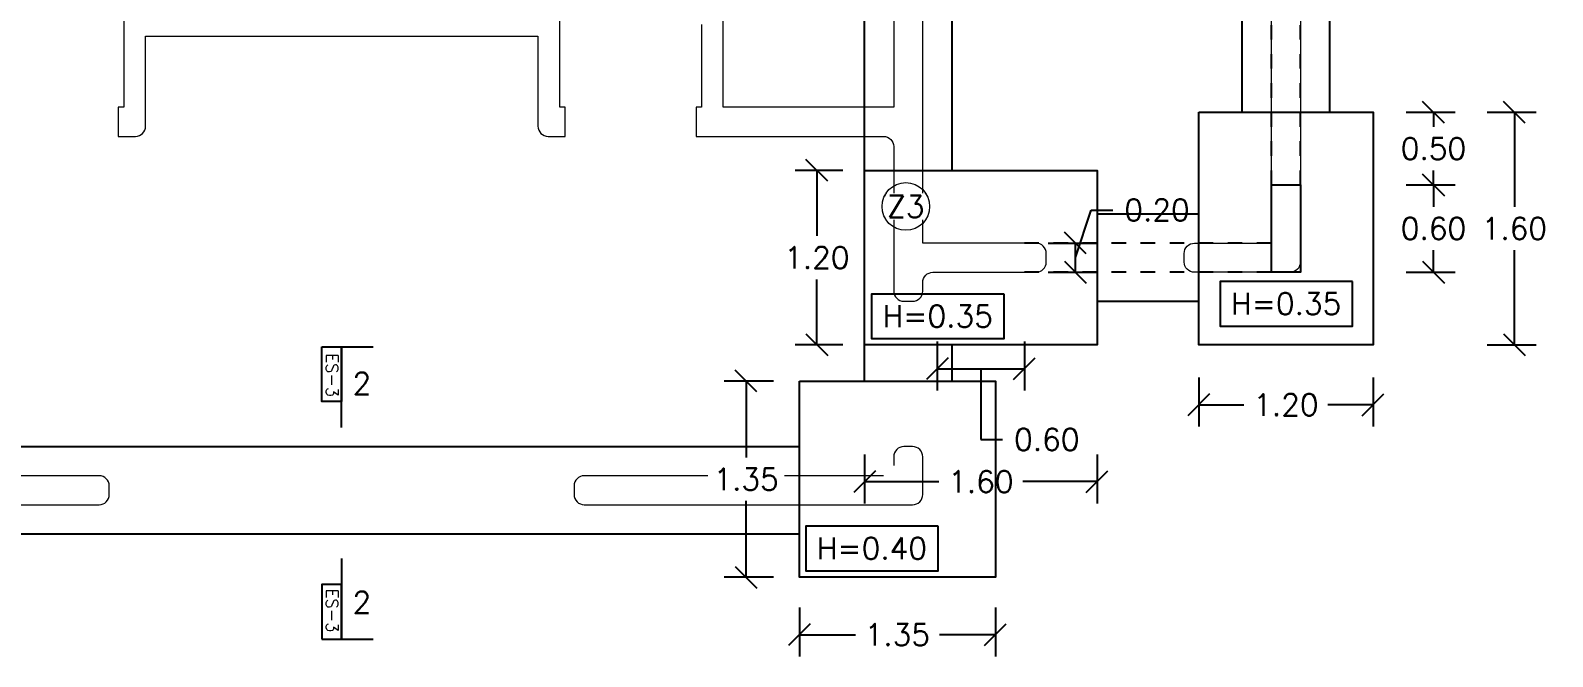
# Model space of a CAD drawing. Header units: metres. Extents: x -25 to 234, y -25 to 53.
# Drawn here: x 94.81 to 105.28, y -23.04 to -18.73 of the extents above; entities that cross this region are included whole.
import ezdxf

# ---------------------------------------------------------------- set-up
doc = ezdxf.new("R2010")
doc.units = ezdxf.units.M
doc.header["$LTSCALE"] = 0.1
doc.header["$MEASUREMENT"] = 0
doc.header["$PDMODE"] = 66
doc.linetypes.add('CONTINUA', pattern=[0])
doc.linetypes.add('HIDDEN', pattern=[0.375, 0.25, -0.125])
doc.layers.add('0-S-GRID-IDEN', color=1, linetype='Continuous', lineweight=9)
doc.layers.add('A-WALL', color=7, linetype='Continuous', lineweight=5)
for name, color, linetype in [('001-DIMTEXTO', 4, 'Continuous'), ('DIMENSIONES', 7, 'Continuous'), ('DIMTEXTO', 4, 'Continuous'), ('HATCH', 8, 'Continuous'), ('TEXTOS', 4, 'Continuous'), ('VIGAS', 1, 'HIDDEN'), ('ZAPATAS', 6, 'Continuous')]:
    doc.layers.add(name, color=color, linetype=linetype)
doc.styles.add('SMPLEX', font='simplex.shx')
doc.dimstyles.new('DIM-75', dxfattribs={"dimscale": 0.75, "dimtxt": 0.2, "dimasz": 0.2, "dimexe": 0.2, "dimexo": 0.2, "dimgap": 0.1, "dimtad": 0, "dimtih": 1, "dimtoh": 1, "dimzin": 0, "dimdsep": 46, "dimtxsty": 'SMPLEX', "dimblk1": 'OBLIQUE', "dimblk2": 'OBLIQUE', "dimsah": 1, "dimcen": 0.2, "dimclrd": 4, "dimclre": 4, "dimclrt": 4, "dimadec": 0, "dimazin": 0, "dimtfac": 1, "dimtmove": 1, "dimatfit": 3, "dimldrblk": 'OPEN30', "dimfxl": 0.25, "dimfxlon": 1, "dimtfill": 1, "dimtolj": 1, "dimtzin": 0, "dimarcsym": 0})

# ---------------------------------------------------------------- blocks, each defined once
blk = doc.blocks.new('A$C2bbc346b')
at = {"layer": 'A-WALL', "color": 7, "true_color": 0xffffff}
blk.add_lwpolyline([(7.8, -13.859), (7.8, -17.254), (6.627, -17.254), (6.627, -16.654)], dxfattribs=at)
for points in [[(6.477, -16.684), (6.477, -17.254), (6.439, -17.254), (6.439, -17.454), (7.73, -17.454, -0.414214), (7.8, -17.524), (7.8, -18.519, 0.414214), (7.87, -18.589), (7.93, -18.589, 0.414214), (8, -18.519), (8, -18.459, -0.414214), (8.07, -18.389), (8.78, -18.389, 0.414214), (8.85, -18.319), (8.85, -18.259, 0.414214), (8.78, -18.189), (8, -18.189), (8, -14.189)], [(2.62, -15.589), (2.53, -15.589, 0.414214), (2.5, -15.619), (2.5, -17.254), (2.462, -17.254), (2.462, -17.454), (2.58, -17.454, 0.414214), (2.65, -17.384), (2.65, -16.764)], [(2.65, -16.764), (5.351, -16.764), (5.351, -17.384, 0.414214), (5.421, -17.454), (5.539, -17.454), (5.539, -17.254), (5.501, -17.254), (5.501, -15.619, 0.414214), (5.471, -15.589), (5.381, -15.589, 0.414214), (5.351, -15.619), (5.351, -16.544, -0.414214), (5.281, -16.614), (4.145, -16.614, -0.414214), (4.075, -16.544)], [(10.2, -18.189), (10.4, -18.189), (10.4, -15.839), (10.6, -15.839), (10.6, -18.319, -0.414214), (10.53, -18.389), (9.87, -18.389, -0.414214), (9.8, -18.319), (9.8, -18.259, -0.414214), (9.87, -18.189), (10.4, -18.189), (10.4, -16.556)], [(7.73, -19.789), (5.67, -19.789, 0.414214), (5.6, -19.859), (5.6, -19.919, 0.414214), (5.67, -19.989), (7.93, -19.989, 0.414214), (8, -19.919), (8, -19.659, 0.414214), (7.93, -19.589), (7.87, -19.589, 0.414214), (7.8, -19.659), (7.8, -19.719)], [(0.07, -19.989), (2.33, -19.989, 0.414213), (2.4, -19.919), (2.4, -19.859, 0.414214), (2.33, -19.789), (1.249, -19.789)]]:
    blk.add_lwpolyline(points, format="xyb", dxfattribs=at)
blk = doc.blocks.new('_Oblique')
at = {"color": 0, "linetype": 'ByBlock', "lineweight": -2}
blk.add_line((-0.5, -0.5), (0.5, 0.5), dxfattribs=at)
blk = doc.blocks.new('*D515')
at = {"layer": 'Defpoints', "color": 0, "linetype": 'CONTINUA', "transparency": 16777216}
for p in [(102.849, -20.895), (104.049, -20.895), (104.049, -21.308)]:
    blk.add_point(p, dxfattribs=at)
at = {"layer": 'DIMENSIONES', "color": 4, "linetype": 'CONTINUA', "lineweight": -2, "transparency": 16777216}
for p, q in [((102.849, -21.12), (102.849, -21.458)), ((104.049, -21.12), (104.049, -21.458)), ((102.849, -21.308), (103.16, -21.308)), ((104.049, -21.308), (103.738, -21.308))]:
    blk.add_line(p, q, dxfattribs=at)
at = {"layer": 'DIMENSIONES', "color": 4, "linetype": 'CONTINUA', "lineweight": -2, "transparency": 16777216, "xscale": 0.15, "yscale": 0.15, "zscale": 0.15, "rotation": 180}
blk.add_blockref('_Oblique', (102.849, -21.308), dxfattribs=at)
at = {"layer": 'DIMENSIONES', "color": 4, "linetype": 'CONTINUA', "lineweight": -2, "transparency": 16777216, "xscale": 0.15, "yscale": 0.15, "zscale": 0.15}
blk.add_blockref('_Oblique', (104.049, -21.308), dxfattribs=at)
at = {"layer": 'DIMENSIONES', "color": 4, "linetype": 'CONTINUA', "transparency": 16777216, "insert": (103.449, -21.308), "char_height": 0.15, "attachment_point": 5, "style": 'SMPLEX', "bg_fill": 3, "box_fill_scale": 1.25, "bg_fill_color": 256, "bg_fill_true_color": 13158600, "bg_fill_transparency": 0}
blk.add_mtext('\\A1;1.20', dxfattribs=at)
blk = doc.blocks.new('_Open30')
at = {"layer": 'DIMTEXTO', "color": 0, "lineweight": -2}
for p, q in [((-1, 0.268), (0, 0)), ((0, 0), (-1, -0.268)), ((0, 0), (-1, 0))]:
    blk.add_line(p, q, dxfattribs=at)
blk = doc.blocks.new('*D516')
at = {"layer": 'Defpoints', "color": 0, "linetype": 'CONTINUA', "transparency": 16777216}
for p in [(104.049, -19.295), (105.022, -19.295), (104.049, -20.895)]:
    blk.add_point(p, dxfattribs=at)
at = {"layer": 'DIMENSIONES', "color": 4, "linetype": 'CONTINUA', "lineweight": -2, "transparency": 16777216}
for p, q in [((104.835, -19.295), (105.172, -19.295)), ((105.022, -19.295), (105.022, -19.945)), ((105.022, -20.895), (105.022, -20.245)), ((104.835, -20.895), (105.172, -20.895))]:
    blk.add_line(p, q, dxfattribs=at)
at = {"layer": 'DIMENSIONES', "color": 4, "linetype": 'CONTINUA', "lineweight": -2, "transparency": 16777216, "xscale": 0.15, "yscale": 0.15, "zscale": 0.15}
for p, rotation in [((105.022, -19.295), 90), ((105.022, -20.895), 270)]:
    blk.add_blockref('_Oblique', p, dxfattribs=dict(at, rotation=rotation))
at = {"layer": 'DIMENSIONES', "color": 4, "linetype": 'CONTINUA', "transparency": 16777216, "insert": (105.022, -20.095), "char_height": 0.15, "attachment_point": 5, "style": 'SMPLEX', "bg_fill": 3, "box_fill_scale": 1.25, "bg_fill_color": 256, "bg_fill_true_color": 13158600, "bg_fill_transparency": 0}
blk.add_mtext('\\A1;1.60', dxfattribs=at)
blk = doc.blocks.new('*D612')
at = {"layer": 'Defpoints', "color": 0, "linetype": 'CONTINUA', "transparency": 16777216}
for p in [(101.049, -20.609), (101.649, -20.609), (101.649, -21.06)]:
    blk.add_point(p, dxfattribs=at)
at = {"layer": 'DIMENSIONES', "color": 4, "linetype": 'CONTINUA', "lineweight": -2, "transparency": 16777216}
for p, q in [((101.049, -20.872), (101.049, -21.21)), ((101.649, -20.872), (101.649, -21.21)), ((101.049, -21.06), (101.649, -21.06)), ((101.349, -21.06), (101.349, -21.547)), ((101.349, -21.547), (101.499, -21.547))]:
    blk.add_line(p, q, dxfattribs=at)
at = {"layer": 'DIMENSIONES', "color": 4, "linetype": 'CONTINUA', "lineweight": -2, "transparency": 16777216, "xscale": 0.15, "yscale": 0.15, "zscale": 0.15, "rotation": 180}
blk.add_blockref('_Oblique', (101.049, -21.06), dxfattribs=at)
at = {"layer": 'DIMENSIONES', "color": 4, "linetype": 'CONTINUA', "lineweight": -2, "transparency": 16777216, "xscale": 0.15, "yscale": 0.15, "zscale": 0.15}
blk.add_blockref('_Oblique', (101.649, -21.06), dxfattribs=at)
at = {"layer": 'DIMENSIONES', "color": 4, "linetype": 'CONTINUA', "transparency": 16777216, "insert": (101.803, -21.547), "char_height": 0.15, "attachment_point": 5, "style": 'SMPLEX', "bg_fill": 3, "box_fill_scale": 1.25, "bg_fill_color": 256, "bg_fill_true_color": 13158600, "bg_fill_transparency": 0}
blk.add_mtext('\\A1;0.60', dxfattribs=at)
blk = doc.blocks.new('*D613')
at = {"layer": 'Defpoints', "color": 0, "linetype": 'CONTINUA', "transparency": 16777216}
for p in [(101.649, -20.195), (102, -20.195), (101.049, -20.395)]:
    blk.add_point(p, dxfattribs=at)
at = {"layer": 'DIMENSIONES', "color": 4, "linetype": 'CONTINUA', "lineweight": -2, "transparency": 16777216}
for p, q in [((102, -20.295), (102.108, -19.968)), ((102.108, -19.968), (102.258, -19.968)), ((101.813, -20.195), (102.15, -20.195)), ((102, -20.395), (102, -20.195)), ((101.813, -20.395), (102.15, -20.395))]:
    blk.add_line(p, q, dxfattribs=at)
at = {"layer": 'DIMENSIONES', "color": 4, "linetype": 'CONTINUA', "lineweight": -2, "transparency": 16777216, "xscale": 0.15, "yscale": 0.15, "zscale": 0.15}
for p, rotation in [((102, -20.195), 90), ((102, -20.395), 270)]:
    blk.add_blockref('_Oblique', p, dxfattribs=dict(at, rotation=rotation))
at = {"layer": 'DIMENSIONES', "color": 4, "linetype": 'CONTINUA', "transparency": 16777216, "insert": (102.562, -19.968), "char_height": 0.15, "attachment_point": 5, "style": 'SMPLEX', "bg_fill": 3, "box_fill_scale": 1.25, "bg_fill_color": 256, "bg_fill_true_color": 13158600, "bg_fill_transparency": 0}
blk.add_mtext('\\A1;0.20', dxfattribs=at)
blk = doc.blocks.new('*D614')
at = {"layer": 'Defpoints', "color": 0, "linetype": 'CONTINUA', "transparency": 16777216}
for p in [(100.549, -20.895), (102.149, -20.895), (102.149, -21.837)]:
    blk.add_point(p, dxfattribs=at)
at = {"layer": 'DIMENSIONES', "color": 4, "linetype": 'CONTINUA', "lineweight": -2, "transparency": 16777216}
for p, q in [((100.549, -21.649), (100.549, -21.987)), ((102.149, -21.649), (102.149, -21.987)), ((100.549, -21.837), (101.06, -21.837)), ((102.149, -21.837), (101.638, -21.837))]:
    blk.add_line(p, q, dxfattribs=at)
at = {"layer": 'DIMENSIONES', "color": 4, "linetype": 'CONTINUA', "lineweight": -2, "transparency": 16777216, "xscale": 0.15, "yscale": 0.15, "zscale": 0.15, "rotation": 180}
blk.add_blockref('_Oblique', (100.549, -21.837), dxfattribs=at)
at = {"layer": 'DIMENSIONES', "color": 4, "linetype": 'CONTINUA', "lineweight": -2, "transparency": 16777216, "xscale": 0.15, "yscale": 0.15, "zscale": 0.15}
blk.add_blockref('_Oblique', (102.149, -21.837), dxfattribs=at)
at = {"layer": 'DIMENSIONES', "color": 4, "linetype": 'CONTINUA', "transparency": 16777216, "insert": (101.349, -21.837), "char_height": 0.15, "attachment_point": 5, "style": 'SMPLEX', "bg_fill": 3, "box_fill_scale": 1.25, "bg_fill_color": 256, "bg_fill_true_color": 13158600, "bg_fill_transparency": 0}
blk.add_mtext('\\A1;1.60', dxfattribs=at)
blk = doc.blocks.new('*D615')
at = {"layer": 'Defpoints', "color": 0, "linetype": 'CONTINUA', "transparency": 16777216}
for p in [(100.22, -19.695), (100.549, -19.695), (100.549, -20.895)]:
    blk.add_point(p, dxfattribs=at)
at = {"layer": 'DIMENSIONES', "color": 4, "linetype": 'CONTINUA', "lineweight": -2, "transparency": 16777216}
for p, q in [((100.399, -19.695), (100.07, -19.695)), ((100.22, -19.695), (100.22, -20.145)), ((100.22, -20.895), (100.22, -20.445)), ((100.399, -20.895), (100.07, -20.895))]:
    blk.add_line(p, q, dxfattribs=at)
at = {"layer": 'DIMENSIONES', "color": 4, "linetype": 'CONTINUA', "lineweight": -2, "transparency": 16777216, "xscale": 0.15, "yscale": 0.15, "zscale": 0.15}
for p, rotation in [((100.22, -19.695), 90), ((100.22, -20.895), 270)]:
    blk.add_blockref('_Oblique', p, dxfattribs=dict(at, rotation=rotation))
at = {"layer": 'DIMENSIONES', "color": 4, "linetype": 'CONTINUA', "transparency": 16777216, "insert": (100.22, -20.295), "char_height": 0.15, "attachment_point": 5, "style": 'SMPLEX', "bg_fill": 3, "box_fill_scale": 1.25, "bg_fill_color": 256, "bg_fill_true_color": 13158600, "bg_fill_transparency": 0}
blk.add_mtext('\\A1;1.20', dxfattribs=at)
blk = doc.blocks.new('*D620')
at = {"layer": 'Defpoints', "color": 0, "linetype": 'CONTINUA', "transparency": 16777216}
for p in [(99.733, -21.145), (100.1, -21.145), (100.1, -22.495)]:
    blk.add_point(p, dxfattribs=at)
at = {"layer": 'DIMENSIONES', "color": 4, "linetype": 'CONTINUA', "lineweight": -2, "transparency": 16777216}
for p, q in [((99.921, -21.145), (99.583, -21.145)), ((99.733, -21.145), (99.733, -21.67)), ((99.733, -22.495), (99.733, -21.97)), ((99.921, -22.495), (99.583, -22.495))]:
    blk.add_line(p, q, dxfattribs=at)
at = {"layer": 'DIMENSIONES', "color": 4, "linetype": 'CONTINUA', "lineweight": -2, "transparency": 16777216, "xscale": 0.15, "yscale": 0.15, "zscale": 0.15}
for p, rotation in [((99.733, -21.145), 90), ((99.733, -22.495), 270)]:
    blk.add_blockref('_Oblique', p, dxfattribs=dict(at, rotation=rotation))
at = {"layer": 'DIMENSIONES', "color": 4, "linetype": 'CONTINUA', "transparency": 16777216, "insert": (99.733, -21.82), "char_height": 0.15, "attachment_point": 5, "style": 'SMPLEX', "bg_fill": 3, "box_fill_scale": 1.25, "bg_fill_color": 256, "bg_fill_true_color": 13158600, "bg_fill_transparency": 0}
blk.add_mtext('\\A1;1.35', dxfattribs=at)
blk = doc.blocks.new('*D621')
at = {"layer": 'Defpoints', "color": 0, "linetype": 'CONTINUA', "transparency": 16777216}
for p in [(100.1, -22.495), (101.449, -22.495), (101.449, -22.89)]:
    blk.add_point(p, dxfattribs=at)
at = {"layer": 'DIMENSIONES', "color": 4, "linetype": 'CONTINUA', "lineweight": -2, "transparency": 16777216}
for p, q in [((100.1, -22.703), (100.1, -23.04)), ((101.449, -22.703), (101.449, -23.04)), ((100.1, -22.89), (100.485, -22.89)), ((101.449, -22.89), (101.064, -22.89))]:
    blk.add_line(p, q, dxfattribs=at)
at = {"layer": 'DIMENSIONES', "color": 4, "linetype": 'CONTINUA', "lineweight": -2, "transparency": 16777216, "xscale": 0.15, "yscale": 0.15, "zscale": 0.15, "rotation": 180}
blk.add_blockref('_Oblique', (100.1, -22.89), dxfattribs=at)
at = {"layer": 'DIMENSIONES', "color": 4, "linetype": 'CONTINUA', "lineweight": -2, "transparency": 16777216, "xscale": 0.15, "yscale": 0.15, "zscale": 0.15}
blk.add_blockref('_Oblique', (101.449, -22.89), dxfattribs=at)
at = {"layer": 'DIMENSIONES', "color": 4, "linetype": 'CONTINUA', "transparency": 16777216, "insert": (100.774, -22.89), "char_height": 0.15, "attachment_point": 5, "style": 'SMPLEX', "bg_fill": 3, "box_fill_scale": 1.25, "bg_fill_color": 256, "bg_fill_true_color": 13158600, "bg_fill_transparency": 0}
blk.add_mtext('\\A1;1.35', dxfattribs=at)
blk = doc.blocks.new('*D674')
at = {"layer": 'Defpoints', "color": 0, "linetype": 'CONTINUA', "transparency": 16777216}
for p in [(103.549, -19.795), (104.465, -19.795), (103.549, -20.395)]:
    blk.add_point(p, dxfattribs=at)
at = {"layer": 'DIMENSIONES', "color": 4, "linetype": 'CONTINUA', "lineweight": -2, "transparency": 16777216}
for p, q in [((104.277, -19.795), (104.615, -19.795)), ((104.465, -19.795), (104.465, -19.945)), ((104.465, -20.395), (104.465, -20.245)), ((104.277, -20.395), (104.615, -20.395))]:
    blk.add_line(p, q, dxfattribs=at)
at = {"layer": 'DIMENSIONES', "color": 4, "linetype": 'CONTINUA', "lineweight": -2, "transparency": 16777216, "xscale": 0.15, "yscale": 0.15, "zscale": 0.15}
for p, rotation in [((104.465, -19.795), 90), ((104.465, -20.395), 270)]:
    blk.add_blockref('_Oblique', p, dxfattribs=dict(at, rotation=rotation))
at = {"layer": 'DIMENSIONES', "color": 4, "linetype": 'CONTINUA', "transparency": 16777216, "insert": (104.465, -20.095), "char_height": 0.15, "attachment_point": 5, "style": 'SMPLEX', "bg_fill": 3, "box_fill_scale": 1.25, "bg_fill_color": 256, "bg_fill_true_color": 13158600, "bg_fill_transparency": 0}
blk.add_mtext('\\A1;0.60', dxfattribs=at)
blk = doc.blocks.new('*D675')
at = {"layer": 'Defpoints', "color": 0, "linetype": 'CONTINUA', "transparency": 16777216}
for p in [(103.549, -19.295), (104.465, -19.295), (103.549, -19.795)]:
    blk.add_point(p, dxfattribs=at)
at = {"layer": 'DIMENSIONES', "color": 4, "linetype": 'CONTINUA', "lineweight": -2, "transparency": 16777216}
for p, q in [((104.277, -19.295), (104.615, -19.295)), ((104.465, -19.295), (104.465, -19.395)), ((104.465, -19.795), (104.465, -19.695)), ((104.277, -19.795), (104.615, -19.795))]:
    blk.add_line(p, q, dxfattribs=at)
at = {"layer": 'DIMENSIONES', "color": 4, "linetype": 'CONTINUA', "lineweight": -2, "transparency": 16777216, "xscale": 0.15, "yscale": 0.15, "zscale": 0.15}
for p, rotation in [((104.465, -19.295), 90), ((104.465, -19.795), 270)]:
    blk.add_blockref('_Oblique', p, dxfattribs=dict(at, rotation=rotation))
at = {"layer": 'DIMENSIONES', "color": 4, "linetype": 'CONTINUA', "transparency": 16777216, "insert": (104.465, -19.545), "char_height": 0.15, "attachment_point": 5, "style": 'SMPLEX', "bg_fill": 3, "box_fill_scale": 1.25, "bg_fill_color": 256, "bg_fill_true_color": 13158600, "bg_fill_transparency": 0}
blk.add_mtext('\\A1;0.50', dxfattribs=at)

msp = doc.modelspace()

# ---------------------------------------------------------------- linework, layer by layer
at = {"layer": '001-DIMTEXTO', "linetype": 'CONTINUA'}
msp.add_lwpolyline([(103.3491, -19.795), (103.5491, -19.795), (103.5491, -20.395), (103.3491, -20.395)], close=True, dxfattribs=at)
at = {"layer": 'DIMTEXTO', "color": 4}
msp.add_lwpolyline([(103.9081, -20.4606), (102.9957, -20.4606), (102.9957, -20.7662), (103.9081, -20.7662)], close=True, dxfattribs=at)
at = {"layer": 'TEXTOS', "color": 6, "linetype": 'Continuous', "ltscale": 0.01}
for p, q in [((96.812, -20.9093), (97.1655, -20.9093)), ((96.812, -22.9198), (97.1655, -22.9198))]:
    msp.add_line(p, q, dxfattribs=at)
at = {"layer": 'VIGAS', "ltscale": 0.2}
for p, q in [((103.3491, -19.795), (103.3491, -16.595)), ((103.5491, -19.795), (103.5491, -16.595)), ((103.3491, -20.195), (101.6491, -20.195)), ((103.3491, -20.395), (101.6491, -20.395))]:
    msp.add_line(p, q, dxfattribs=at)
at = {"layer": 'ZAPATAS', "lineweight": 25}
for p, q in [((101.1491, -16.445), (101.1491, -19.695)), ((103.1491, -19.295), (103.1491, -17.095)), ((103.7491, -17.095), (103.7491, -19.295)), ((102.1491, -20.595), (102.8491, -20.595)), ((93.7984, -21.596), (100.0997, -21.596)), ((93.7984, -22.196), (100.0997, -22.196))]:
    msp.add_line(p, q, dxfattribs=at)
msp.add_lwpolyline([(102.8491, -19.295), (104.0491, -19.295), (104.0491, -20.895), (102.8491, -20.895)], close=True, dxfattribs=at)

# ---------------------------------------------------------------- block references
at = {"layer": 'HATCH', "ltscale": 0.2}
msp.add_blockref('A$C2bbc346b', (92.9491, -2.0069), dxfattribs=at)

# ---------------------------------------------------------------- texts
at = {"layer": 'DIMTEXTO', "color": 4, "lineweight": -3, "insert": (97.088, -22.668), "char_height": 0.15, "attachment_point": 5, "style": 'SMPLEX', "bg_fill": 3, "box_fill_scale": 1.1, "bg_fill_color": 256, "bg_fill_true_color": 13158600, "bg_fill_transparency": 0}
msp.add_mtext('2', dxfattribs=at)
at = {"layer": 'TEXTOS', "color": 4, "ltscale": 0.5, "char_height": 0.0825, "attachment_point": 5, "rotation": 270, "style": 'SMPLEX'}
for insert in [(96.8836, -21.1048), (96.8836, -22.7243)]:
    msp.add_mtext('ES-3', dxfattribs=dict(at, insert=insert))

# ---------------------------------------------------------------- next in the draw order: linework, layer by layer
at = {"layer": 'TEXTOS', "color": 5, "linetype": 'Continuous', "ltscale": 0.01}
msp.add_line((96.9481, -22.3656), (96.9481, -22.9198), dxfattribs=at)
at = {"layer": 'TEXTOS', "color": 8, "linetype": 'Continuous', "ltscale": 0.01}
msp.add_lwpolyline([(96.812, -22.9198), (96.9481, -22.9198), (96.9481, -22.5438), (96.812, -22.5438)], close=True, dxfattribs=at)

# ---------------------------------------------------------------- next in the draw order: texts
at = {"layer": 'DIMTEXTO', "color": 4, "insert": (103.4512, -20.6116), "char_height": 0.15, "attachment_point": 5, "rotation": 0, "style": 'SMPLEX', "bg_fill": 3, "box_fill_scale": 1.1, "bg_fill_color": 256, "bg_fill_true_color": 13158600, "bg_fill_transparency": 0}
msp.add_mtext('\\A1;H=0.35', dxfattribs=at)
at = {"layer": 'DIMTEXTO', "color": 4, "lineweight": -3, "insert": (97.088, -21.1612), "char_height": 0.15, "attachment_point": 5, "style": 'SMPLEX', "bg_fill": 3, "box_fill_scale": 1.1, "bg_fill_color": 256, "bg_fill_true_color": 13158600, "bg_fill_transparency": 0}
msp.add_mtext('2', dxfattribs=at)

# ---------------------------------------------------------------- next in the draw order: dimensions: what is measured, and where the dimension line sits
at = {"layer": 'DIMENSIONES', "linetype": 'CONTINUA'}
dim = msp.add_linear_dim(base=(102.0001, -20.195), p1=(101.0491, -20.395), p2=(101.6491, -20.195), angle=90, dimstyle='DIM-75', dxfattribs=at)
dim.commit()
dim.dimension.update_dxf_attribs({"geometry": '*D613', "text_midpoint": (102.3334, -19.9678), "dimtype": 160})
for base, p1, p2, picture, middle in [((101.6491, -21.0595), (101.0491, -20.609), (101.6491, -20.609), '*D612', (101.5741, -21.547)), ((104.0491, -21.3077), (102.8491, -20.895), (104.0491, -20.895), '*D515', (103.4491, -21.3077))]:
    dim = msp.add_linear_dim(base=base, p1=p1, p2=p2, dimstyle='DIM-75', dxfattribs=at)
    dim.commit()
    dim.dimension.update_dxf_attribs({"geometry": picture, "text_midpoint": middle})

# ---------------------------------------------------------------- next in the draw order: linework, layer by layer
at = {"layer": 'TEXTOS', "color": 5, "linetype": 'Continuous', "ltscale": 0.01}
msp.add_line((96.9481, -21.4635), (96.9481, -20.9093), dxfattribs=at)
at = {"layer": 'TEXTOS', "color": 8, "linetype": 'Continuous', "ltscale": 0.01}
msp.add_lwpolyline([(96.812, -20.9093), (96.9481, -20.9093), (96.9481, -21.2853), (96.812, -21.2853)], close=True, dxfattribs=at)
at = {"layer": 'ZAPATAS', "lineweight": 25}
msp.add_line((102.1491, -19.995), (102.8491, -19.995), dxfattribs=at)
msp.add_lwpolyline([(100.5491, -19.695), (102.1491, -19.695), (102.1491, -20.895), (100.5491, -20.895)], close=True, dxfattribs=at)

# ---------------------------------------------------------------- next in the draw order: dimensions: what is measured, and where the dimension line sits
at = {"layer": 'DIMENSIONES', "linetype": 'CONTINUA'}
dim = msp.add_linear_dim(base=(105.0224, -19.295), p1=(104.0491, -20.895), p2=(104.0491, -19.295), angle=90, dimstyle='DIM-75', dxfattribs=at)
dim.commit()
dim.dimension.update_dxf_attribs({"geometry": '*D516', "text_midpoint": (105.0224, -20.095)})

# ---------------------------------------------------------------- next in the draw order: texts
at = {"layer": 'DIMTEXTO', "color": 4, "insert": (100.8327, -19.9435), "char_height": 0.15, "attachment_point": 5, "rotation": 0, "style": 'SMPLEX', "bg_fill": 3, "box_fill_scale": 1.1, "bg_fill_color": 256, "bg_fill_true_color": 13158600, "bg_fill_transparency": 0}
msp.add_mtext('\\A1;Z3', dxfattribs=at)

# ---------------------------------------------------------------- next in the draw order: dimensions: what is measured, and where the dimension line sits
at = {"layer": 'DIMENSIONES', "linetype": 'CONTINUA'}
dim = msp.add_linear_dim(base=(104.4647, -19.795), p1=(103.5491, -20.395), p2=(103.5491, -19.795), angle=90, dimstyle='DIM-75', dxfattribs=at)
dim.commit()
dim.dimension.update_dxf_attribs({"geometry": '*D674', "text_midpoint": (104.4647, -20.095)})
dim = msp.add_linear_dim(base=(102.1491, -21.8366), p1=(100.5491, -20.895), p2=(102.1491, -20.895), dimstyle='DIM-75', dxfattribs=at)
dim.commit()
dim.dimension.update_dxf_attribs({"geometry": '*D614', "text_midpoint": (101.3491, -21.8366)})

# ---------------------------------------------------------------- next in the draw order: linework, layer by layer
at = {"layer": '0-S-GRID-IDEN'}
msp.add_circle((100.8327, -19.9435), 0.164, dxfattribs=at)
at = {"layer": 'ZAPATAS', "lineweight": 25}
msp.add_line((101.1491, -20.895), (101.1491, -21.145), dxfattribs=at)
msp.add_lwpolyline([(100.0997, -21.145), (101.4491, -21.145), (101.4491, -22.495), (100.0997, -22.495)], close=True, dxfattribs=at)

# ---------------------------------------------------------------- next in the draw order: dimensions: what is measured, and where the dimension line sits
at = {"layer": 'DIMENSIONES', "linetype": 'CONTINUA'}
for base, p1, p2, picture, middle in [((104.4647, -19.295), (103.5491, -19.795), (103.5491, -19.295), '*D675', (104.4647, -19.545)), ((100.22, -19.695), (100.5491, -20.895), (100.5491, -19.695), '*D615', (100.22, -20.295))]:
    dim = msp.add_linear_dim(base=base, p1=p1, p2=p2, angle=90, dimstyle='DIM-75', dxfattribs=at)
    dim.commit()
    dim.dimension.update_dxf_attribs({"geometry": picture, "text_midpoint": middle})

# ---------------------------------------------------------------- next in the draw order: linework, layer by layer
at = {"layer": 'DIMTEXTO', "color": 4}
msp.add_lwpolyline([(101.5096, -20.5471), (100.5972, -20.5471), (100.5972, -20.8527), (101.5096, -20.8527)], close=True, dxfattribs=at)
at = {"layer": 'ZAPATAS', "lineweight": 25}
msp.add_line((100.5491, -21.145), (100.5491, -16.445), dxfattribs=at)

# ---------------------------------------------------------------- next in the draw order: dimensions: what is measured, and where the dimension line sits
at = {"layer": 'DIMENSIONES', "linetype": 'CONTINUA'}
dim = msp.add_linear_dim(base=(99.7332, -21.145), p1=(100.0997, -22.495), p2=(100.0997, -21.145), angle=90, dimstyle='DIM-75', dxfattribs=at)
dim.commit()
dim.dimension.update_dxf_attribs({"geometry": '*D620', "text_midpoint": (99.7332, -21.82)})

# ---------------------------------------------------------------- next in the draw order: texts
at = {"layer": 'DIMTEXTO', "color": 4, "insert": (101.0527, -20.6981), "char_height": 0.15, "attachment_point": 5, "rotation": 0, "style": 'SMPLEX', "bg_fill": 3, "box_fill_scale": 1.1, "bg_fill_color": 256, "bg_fill_true_color": 13158600, "bg_fill_transparency": 0}
msp.add_mtext('\\A1;H=0.35', dxfattribs=at)

# ---------------------------------------------------------------- next in the draw order: dimensions: what is measured, and where the dimension line sits
at = {"layer": 'DIMENSIONES', "linetype": 'CONTINUA'}
dim = msp.add_linear_dim(base=(101.4491, -22.8904), p1=(100.0997, -22.495), p2=(101.4491, -22.495), dimstyle='DIM-75', dxfattribs=at)
dim.commit()
dim.dimension.update_dxf_attribs({"geometry": '*D621', "text_midpoint": (100.7744, -22.8904)})

# ---------------------------------------------------------------- next in the draw order: linework, layer by layer
at = {"layer": 'DIMTEXTO', "color": 4}
msp.add_lwpolyline([(101.0562, -22.1443), (100.1438, -22.1443), (100.1438, -22.4498), (101.0562, -22.4498)], close=True, dxfattribs=at)

# ---------------------------------------------------------------- next in the draw order: texts
at = {"layer": 'DIMTEXTO', "color": 4, "insert": (100.5994, -22.2953), "char_height": 0.15, "attachment_point": 5, "rotation": 0, "style": 'SMPLEX', "bg_fill": 3, "box_fill_scale": 1.1, "bg_fill_color": 256, "bg_fill_true_color": 13158600, "bg_fill_transparency": 0}
msp.add_mtext('\\A1;H=0.40', dxfattribs=at)

doc.saveas('drawing.dxf')
